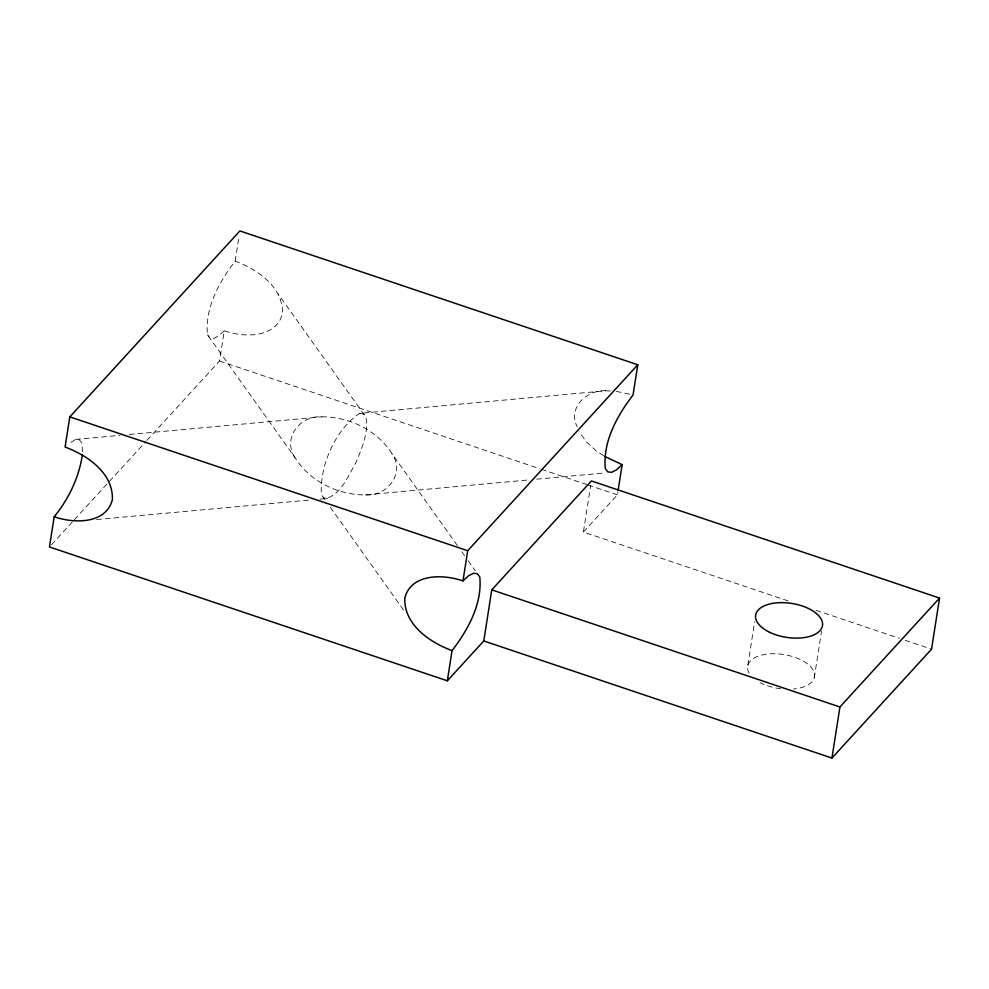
<?xml version="1.0" encoding="UTF-8"?>
<svg xmlns="http://www.w3.org/2000/svg" width="989" height="989" viewBox="0 0 989 989"><rect width="100%" height="100%" fill="white"/><g stroke="black" fill="none" stroke-linecap="round" stroke-linejoin="round"><path stroke-width="0.74" stroke-dasharray="4.95 3.71" d="M82.619 451.812L81.889 443.146L79.441 439.845L75.634 439.413L68.476 443.95M146.928 440.377L219.521 361.01L224.256 330.808C243.764 337.632 276.03 338.473 282.458 313.711C283.435 287.131 257.523 269.354 235.172 261.121C219.286 281.791 204.748 307.925 207.455 334.739L295.204 457.919C309.903 481.42 337.879 494.957 365.262 494.908L528.979 479.9M235.172 261.121L239.19 235.456M788.196 600.941L583.399 532.045L590.693 485.451M583.399 532.045L617.408 494.859L617.89 491.842M747.857 665.201L754.681 621.611M814.256 677.774L821.55 631.18M51.527 544.692L73.297 520.882M74.336 519.744L145.89 441.514M224.256 330.808L218.606 336L213.711 338.473L209.903 338.04L207.455 334.739M610.374 391.038L605.948 390.766L359.613 413.365C335.296 429.572 319.546 465.732 321.363 494.636L325.838 500.916M319.966 499.074C339.338 499.26 347.46 477.094 355.706 463.075C361.64 448.672 368.86 432.997 365.868 417.098L278.119 293.918M457.388 545.569L392.027 453.815C377.328 430.314 349.352 416.765 321.969 416.814C300.112 414.947 281.717 438.424 295.204 457.919M605.948 390.766C587.12 389.431 567.253 407.864 577.205 426.778M365.262 494.908C387.119 496.787 405.515 473.311 392.027 453.815M75.634 439.413L120.003 435.345M129.188 434.505L321.969 416.814M96.588 519.559L310.781 499.915M536.631 479.195L605.478 472.878M616.271 391.384L630.29 394.29M359.613 413.365L363.42 413.798L365.868 417.098M327.619 498.369L323.811 497.937L321.363 494.636M219.521 361.01L539.883 468.774M541.342 469.268L586.687 484.523M588.158 485.018L617.408 494.859M815.987 610.287L899.36 638.338M905.219 640.303L931.551 649.167M603.797 455.768L596.491 451.12L586.44 441.91L579.183 431.872M461.875 551.85L464.558 555.62M468.143 560.652L475.301 570.702M330.314 507.209L404.637 611.536M749.18 673.188A33.836 17.172 8.9 0 1 769.937 653.853A33.836 17.172 8.9 0 1 812.439 669.009A33.836 17.172 8.9 0 1 793.537 689.012M780.68 688.764A33.836 17.172 8.9 0 1 760.343 682.719"/><path stroke-width="1.48" d="M82.396 454.532C79.095 477.291 68.736 499.037 54.185 516.753L49.45 546.954L447.337 680.803L483.782 640.959L491.78 589.852L591.397 480.938L939.55 598.061L931.551 649.167L831.934 758.069L483.782 640.959M605.021 456.547L622.143 464.657L616.493 469.849L611.598 472.322L607.79 471.889L605.342 468.588C602.635 441.774 617.173 415.64 633.059 394.97L637.781 364.768L239.894 230.932L69.823 416.876L65.089 447.065C87.452 455.299 113.352 473.076 112.387 499.655C105.947 524.417 73.693 523.577 54.185 516.753M447.337 680.803L452.06 650.601C467.945 629.944 482.484 603.809 479.776 576.995L477.328 573.694L473.521 573.261L468.625 575.722L462.976 580.914C443.468 574.102 411.201 573.261 404.773 598.011C403.796 624.591 429.708 642.38 452.06 650.601M462.976 580.914L467.71 550.725L637.781 364.768M618.125 490.321L622.143 464.657M831.934 758.069L839.933 706.974L939.55 598.061M69.823 416.876L467.71 550.725M491.78 589.852L839.933 706.974M768.342 631.612A33.836 17.172 8.9 0 0 822.255 626.667A33.836 17.172 8.9 0 0 776.575 602.857A33.836 17.172 8.9 0 0 768.342 631.612"/></g></svg>
